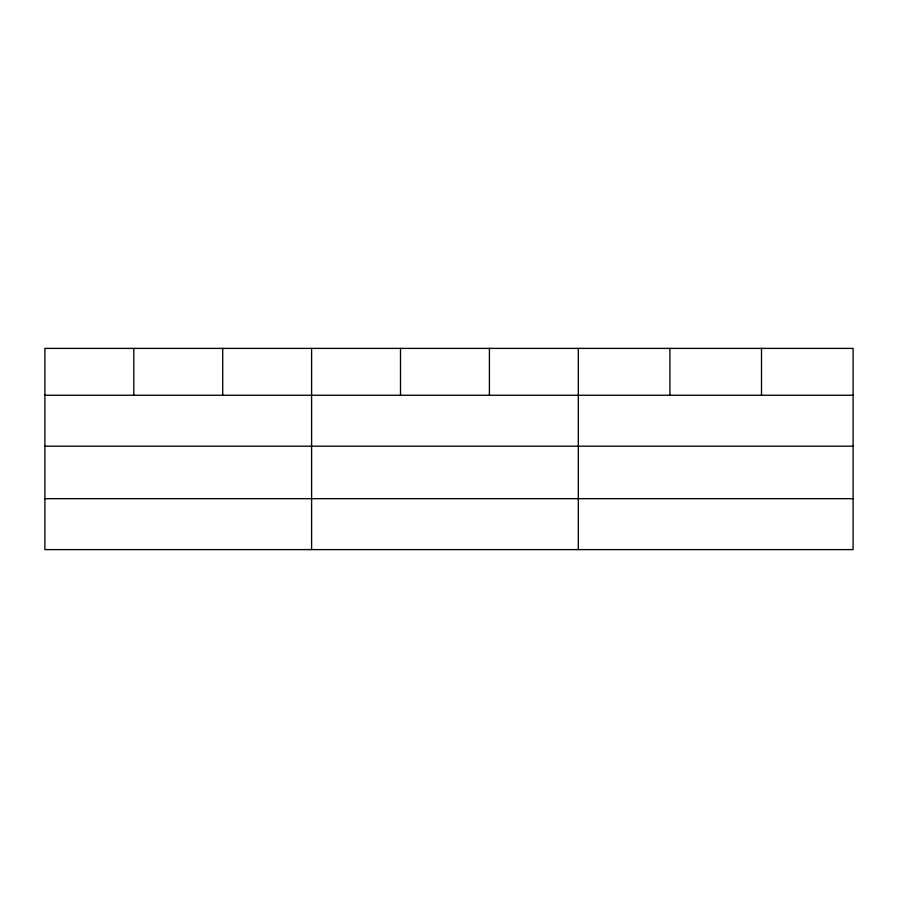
<?xml version="1.0" encoding="UTF-8"?>
<svg xmlns="http://www.w3.org/2000/svg" width="898" height="898" viewBox="0 0 898 898"><rect width="100%" height="100%" fill="white"/><g stroke="black" fill="none" stroke-linecap="round" stroke-linejoin="round"><path stroke-width="1.35" d="M853.1 446.194L853.1 348.39L44.9 348.39L44.9 549.61L853.1 549.61L853.1 446.194L44.9 446.194M44.9 395.255L853.1 395.255M44.9 498.671L853.1 498.671M761.504 348.39L761.504 395.255M669.908 348.39L669.908 395.255M578.312 348.39L578.312 549.61M489.41 348.39L489.41 395.255M400.508 348.39L400.508 395.255M311.606 348.39L311.606 549.61M222.704 348.39L222.704 395.255M133.802 348.39L133.802 395.255"/></g></svg>
